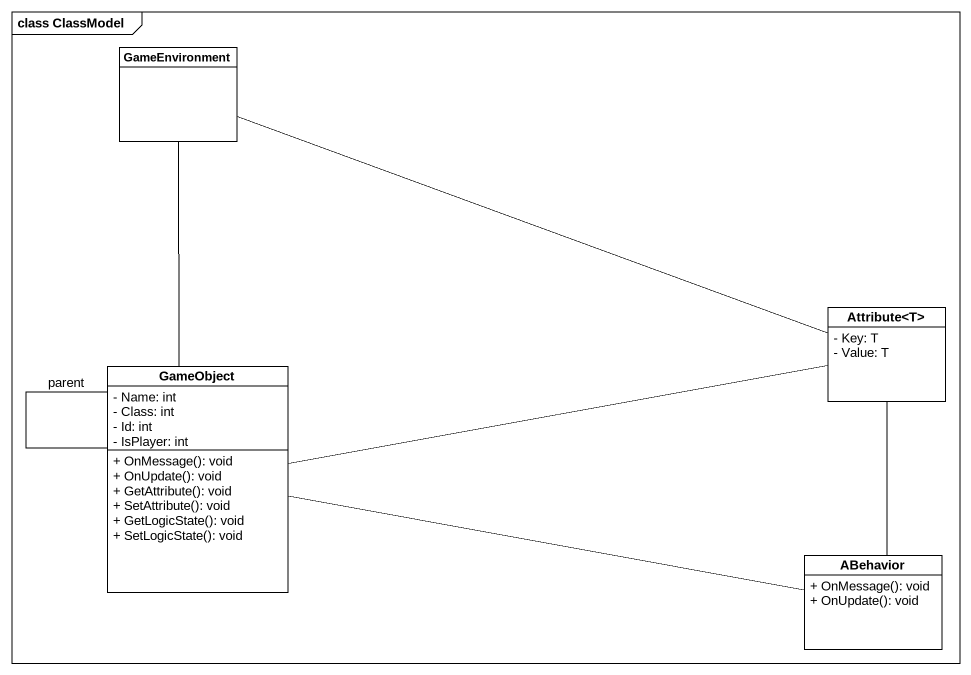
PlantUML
@startuml
mainframe class ClassModel
hide circle
hide empty members
skinparam classAttributeIconSize 0
class GameEnvironment
class "Attribute<T>" as Attribute_T {
  - Key: T
  - Value: T
}
class GameObject {
  - Name: int
  - Class: int
  - Id: int
  - IsPlayer: int
  + OnMessage(): void
  + OnUpdate(): void
  + GetAttribute(): void
  + SetAttribute(): void
  + GetLogicState(): void
  + SetLogicState(): void
}
class ABehavior {
  + OnMessage(): void
  + OnUpdate(): void
}
GameEnvironment -right- Attribute_T
GameEnvironment -- GameObject
GameObject -right- Attribute_T
GameObject -- GameObject : parent
GameObject -right- ABehavior
ABehavior -up- Attribute_T
@enduml
